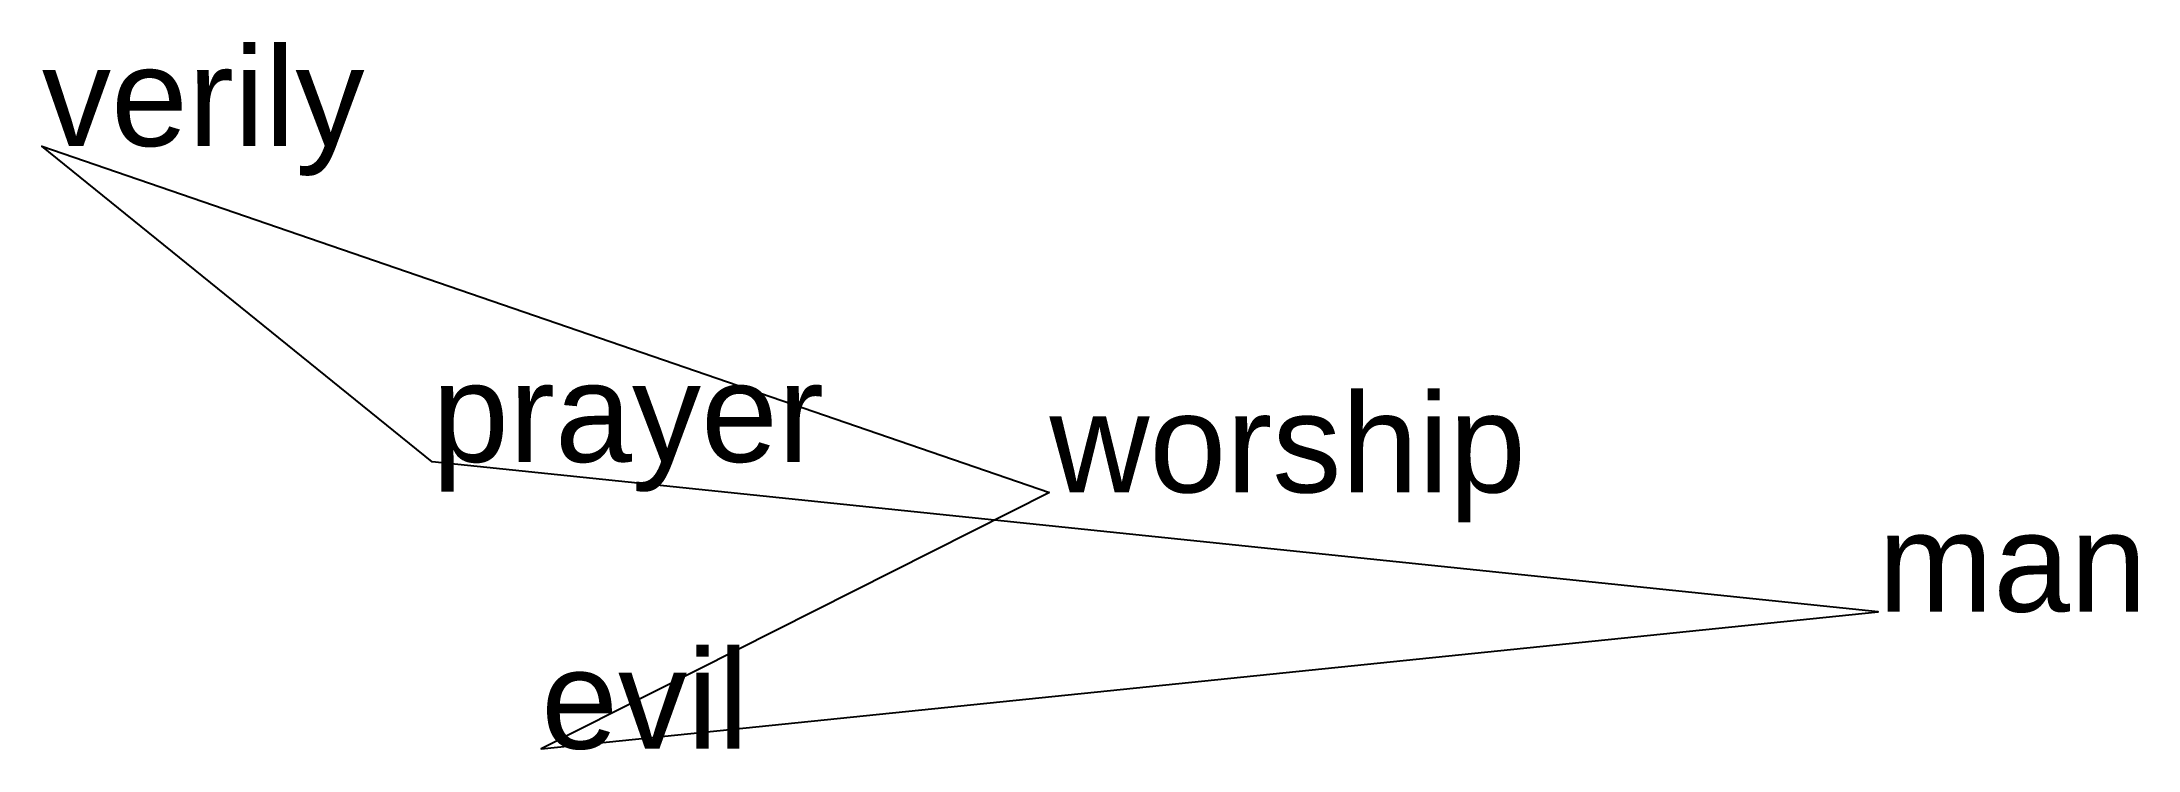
# Model space of a CAD drawing. Extents: x -5.65 to 0.71, y -0.97 to 1.18.
import ezdxf

# ---------------------------------------------------------------- set-up
doc = ezdxf.new("R2010")
doc.units = 0
doc.styles.get("Standard").update_dxf_attribs({"font": 'arial.ttf'})

msp = doc.modelspace()

# ---------------------------------------------------------------- linework, layer by layer
at = {"linetype": 'CONTINUOUS'}
msp.add_polyline3d([(-2.5931, -0.1892, 0), (-4.134, -0.9665, 0), (-0.0815, -0.551, 0), (-4.4647, -0.0967, 0), (-5.6473, 0.8613, 0), (-2.5931, -0.1892, 0)], dxfattribs=at)

# ---------------------------------------------------------------- texts
for s, p in [('verily', (-5.6473, 0.8613)), ('prayer', (-4.4647, -0.0967)), ('worship', (-2.5931, -0.1892)), ('man', (-0.0815, -0.551)), ('evil', (-4.134, -0.9665))]:
    msp.add_text(s, height=0.3).set_placement(p)

doc.saveas('drawing.dxf')
